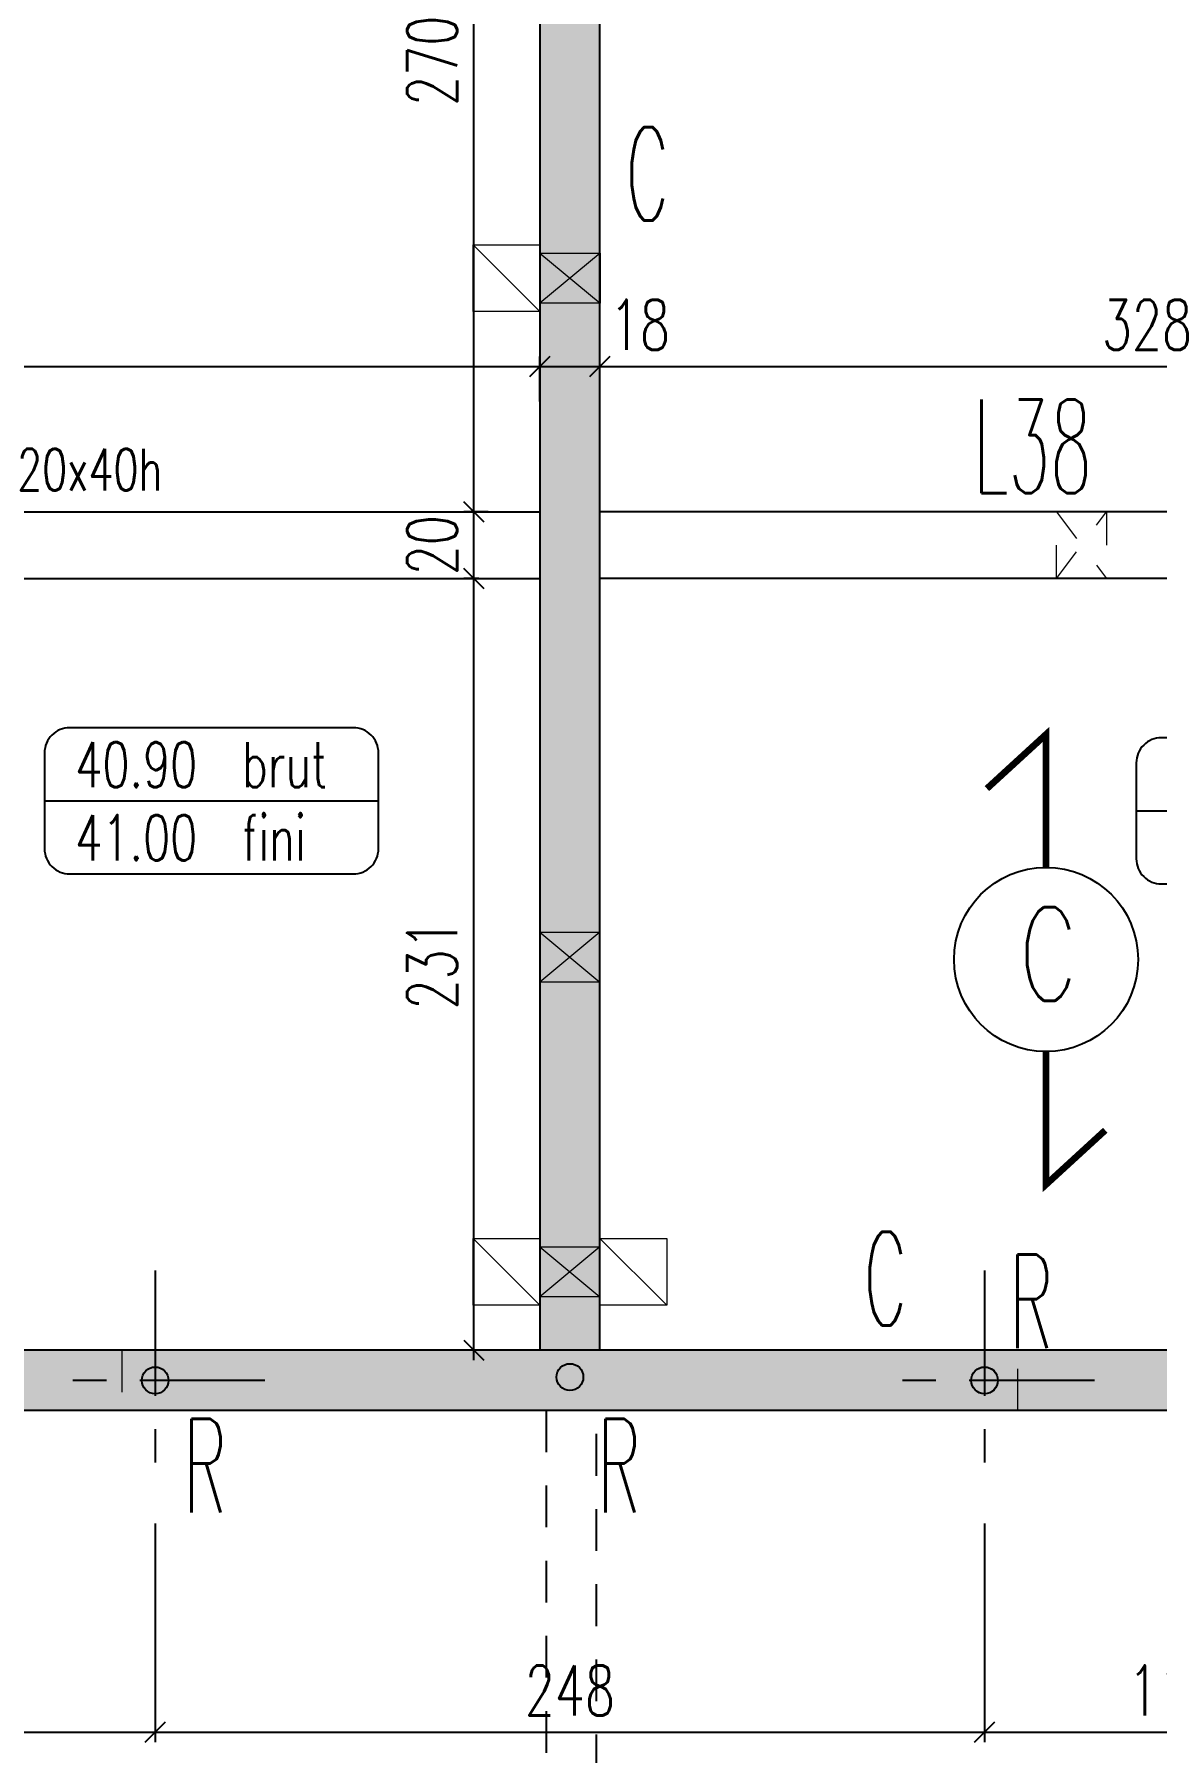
# Model space of a CAD drawing. Extents: x 308 to 787, y -199 to -146.
# Drawn here: x 416.85 to 420.21, y -185.32 to -180.18 of the extents above; entities that cross this region are included whole.
import ezdxf
from ezdxf.enums import TextEntityAlignment as Align

# ---------------------------------------------------------------- set-up
doc = ezdxf.new("R2010")
doc.units = 0
doc.header["$LTSCALE"] = 0.5
doc.header["$MEASUREMENT"] = 0
for name, pattern in [('AXES2', [1.125, 0.75, -0.125, 0.125, -0.125]), ('CACHE', [0.375, 0.25, -0.125]), ('DISCONTINU2', [0.375, 0.25, -0.125])]:
    doc.linetypes.add(name, pattern=pattern)
doc.layers.get('DEFPOINTS').update_dxf_attribs({"linetype": 'CONTINUOUS'})
doc.layers.add('00 - RESERVATIONS SPEC Plombier', color=90, linetype='CONTINUOUS', lineweight=20)
for name, color, linetype in [('1_AJSA_vue2', 13, 'CONTINUOUS'), ('AXES', 6, 'AXES2'), ('COTATION', 7, 'CONTINUOUS'), ('HABILLAGE', 7, 'CONTINUOUS'), ('MURS', 3, 'CONTINUOUS'), ('PLANCHER', 7, 'CONTINUOUS'), ('POCHAGE', 254, 'CONTINUOUS'), ('POUTRES', 2, 'CONTINUOUS'), ('RAID', 1, 'CONTINUOUS'), ('RDC', 7, 'DISCONTINU2'), ('REPERAGE', 4, 'CONTINUOUS'), ('REPERE-CHAI', 4, 'CONTINUOUS'), ('REPERE-POUT', 4, 'CONTINUOUS'), ('REPERE-RAID', 4, 'CONTINUOUS')]:
    doc.layers.add(name, color=color, linetype=linetype)
doc.styles.add('ROMANS8', font='romans.shx', dxfattribs={"width": 0.7})
doc.styles.get("Standard").update_dxf_attribs({"font": 'txt.shx'})
doc.dimstyles.new('COT50 cm', dxfattribs={"dimtxt": 0.15, "dimasz": 0.06, "dimexe": 0.03, "dimexo": 0.1, "dimgap": 0.05, "dimtad": 1, "dimdec": 0, "dimlfac": 100, "dimzin": 0, "dimdsep": 46, "dimtxsty": 'ROMANS8', "dimblk1": 'OBLIQUE', "dimblk2": 'OBLIQUE', "dimsah": 1, "dimcen": 0.03, "dimdle": 0.03, "dimclrt": 1, "dimadec": 0, "dimazin": 0, "dimtfac": 1, "dimtdec": 0, "dimtmove": 0, "dimatfit": 3, "dimfxl": 0, "dimtolj": 1, "dimtzin": 0, "dimlwd": -1, "dimlwe": -1, "dimarcsym": 0})

# ---------------------------------------------------------------- blocks, each defined once
blk = doc.blocks.new('139')
at = {"layer": 'HABILLAGE', "color": 7}
blk.add_line((-0.6648, 0), (0.6648, 0), dxfattribs=at)
at = {"layer": 'HABILLAGE'}
blk.add_lwpolyline([(-0.5648, -0.291), (0.5648, -0.291, 0.414214), (0.6648, -0.191), (0.6648, 0.191, 0.414214), (0.5648, 0.291), (-0.5648, 0.291, 0.414214), (-0.6648, 0.191), (-0.6648, -0.191, 0.414214)], format="xyb", close=True, dxfattribs=at)
at = {"layer": 'HABILLAGE', "color": 1, "width": 0.7}
for s, p in [('brut', (0.1215, 0.054)), ('fini', (0.1215, -0.237))]:
    blk.add_text(s, height=0.18, dxfattribs=at).set_placement(p)
for tag, p in [('NIVBRUT', (-0.5425, 0.054)), ('NIVFINI', (-0.5425, -0.237))]:
    blk.add_attdef(tag, p, '', height=0.18, dxfattribs=at)
blk = doc.blocks.new('_Oblique')
at = {"layer": 'COTATION', "color": 0, "lineweight": -2}
blk.add_line((-0.5, -0.5), (0.5, 0.5), dxfattribs=at)
blk = doc.blocks.new('*D449')
at = {"layer": 'COTATION', "color": 0, "transparency": 16777216}
for p, q in [((418.1838, -181.8063), (418.1386, -181.8063)), ((418.1686, -184.1462), (418.1686, -181.7763)), ((418.1838, -184.1162), (418.1386, -184.1162))]:
    blk.add_line(p, q, dxfattribs=at)
at = {"layer": 'DEFPOINTS', "color": 0, "transparency": 16777216}
for p in [(418.1686, -181.8063), (418.2838, -181.8063), (418.2838, -184.1162)]:
    blk.add_point(p, dxfattribs=at)
at = {"layer": 'COTATION', "color": 0, "transparency": 16777216, "xscale": 0.06, "yscale": 0.06, "zscale": 0.06}
for p, rotation in [((418.1686, -181.8063), 90), ((418.1686, -184.1162), 270)]:
    blk.add_blockref('_Oblique', p, dxfattribs=dict(at, rotation=rotation))
at = {"layer": 'COTATION', "color": 1, "transparency": 16777216, "insert": (418.0436, -182.9612), "char_height": 0.15, "attachment_point": 5, "rotation": 90, "style": 'ROMANS8'}
blk.add_mtext('\\A1;231', dxfattribs=at)
blk = doc.blocks.new('*D450')
at = {"layer": 'COTATION', "color": 0, "transparency": 16777216}
for p, q in [((418.2116, -181.6063), (418.1386, -181.6063)), ((418.1686, -181.8363), (418.1686, -181.5763)), ((418.1838, -181.8063), (418.1386, -181.8063))]:
    blk.add_line(p, q, dxfattribs=at)
at = {"layer": 'DEFPOINTS', "color": 0, "transparency": 16777216}
for p in [(418.1686, -181.6063), (418.3116, -181.6063), (418.2838, -181.8063)]:
    blk.add_point(p, dxfattribs=at)
at = {"layer": 'COTATION', "color": 0, "transparency": 16777216, "xscale": 0.06, "yscale": 0.06, "zscale": 0.06}
for p, rotation in [((418.1686, -181.6063), 90), ((418.1686, -181.8063), 270)]:
    blk.add_blockref('_Oblique', p, dxfattribs=dict(at, rotation=rotation))
at = {"layer": 'COTATION', "color": 1, "transparency": 16777216, "insert": (418.0436, -181.7063), "char_height": 0.15, "attachment_point": 5, "rotation": 90, "style": 'ROMANS8'}
blk.add_mtext('\\A1;20', dxfattribs=at)
blk = doc.blocks.new('*D451')
at = {"layer": 'COTATION', "color": 0, "transparency": 16777216}
for p, q in [((418.1686, -181.6363), (418.1686, -178.8762)), ((418.2666, -178.9062), (418.1386, -178.9062)), ((418.2116, -181.6063), (418.1386, -181.6063))]:
    blk.add_line(p, q, dxfattribs=at)
at = {"layer": 'DEFPOINTS', "color": 0, "transparency": 16777216}
for p in [(418.1686, -178.9062), (418.3666, -178.9062), (418.3116, -181.6063)]:
    blk.add_point(p, dxfattribs=at)
at = {"layer": 'COTATION', "color": 0, "transparency": 16777216, "xscale": 0.06, "yscale": 0.06, "zscale": 0.06}
for p, rotation in [((418.1686, -178.9062), 90), ((418.1686, -181.6063), 270)]:
    blk.add_blockref('_Oblique', p, dxfattribs=dict(at, rotation=rotation))
at = {"layer": 'COTATION', "color": 1, "transparency": 16777216, "insert": (418.0436, -180.2563), "char_height": 0.15, "attachment_point": 5, "rotation": 90, "style": 'ROMANS8'}
blk.add_mtext('\\A1;270', dxfattribs=at)
blk = doc.blocks.new('*D659')
at = {"layer": 'COTATION', "color": 0, "transparency": 16777216}
for p, q in [((416.0846, -184.6351), (416.0846, -185.2895)), ((417.2143, -184.6351), (417.2143, -185.2895)), ((416.0546, -185.2595), (417.2443, -185.2595))]:
    blk.add_line(p, q, dxfattribs=at)
at = {"layer": 'DEFPOINTS', "color": 0, "transparency": 16777216}
for p in [(416.0846, -184.5351), (417.2143, -184.5351), (417.2143, -185.2595)]:
    blk.add_point(p, dxfattribs=at)
at = {"layer": 'COTATION', "color": 0, "transparency": 16777216, "xscale": 0.06, "yscale": 0.06, "zscale": 0.06, "rotation": 180}
blk.add_blockref('_Oblique', (416.0846, -185.2595), dxfattribs=at)
at = {"layer": 'COTATION', "color": 0, "transparency": 16777216, "xscale": 0.06, "yscale": 0.06, "zscale": 0.06}
blk.add_blockref('_Oblique', (417.2143, -185.2595), dxfattribs=at)
at = {"layer": 'COTATION', "color": 1, "transparency": 16777216, "insert": (416.6495, -185.1345), "char_height": 0.15, "attachment_point": 5, "style": 'ROMANS8'}
blk.add_mtext('\\A1;113', dxfattribs=at)
blk = doc.blocks.new('*D660')
at = {"layer": 'COTATION', "color": 0, "transparency": 16777216}
for p, q in [((417.2143, -184.6351), (417.2143, -185.2895)), ((419.6981, -184.6351), (419.6981, -185.2895)), ((417.1843, -185.2595), (419.7281, -185.2595))]:
    blk.add_line(p, q, dxfattribs=at)
at = {"layer": 'DEFPOINTS', "color": 0, "transparency": 16777216}
for p in [(417.2143, -184.5351), (419.6981, -184.5351), (419.6981, -185.2595)]:
    blk.add_point(p, dxfattribs=at)
at = {"layer": 'COTATION', "color": 0, "transparency": 16777216, "xscale": 0.06, "yscale": 0.06, "zscale": 0.06, "rotation": 180}
blk.add_blockref('_Oblique', (417.2143, -185.2595), dxfattribs=at)
at = {"layer": 'COTATION', "color": 0, "transparency": 16777216, "xscale": 0.06, "yscale": 0.06, "zscale": 0.06}
blk.add_blockref('_Oblique', (419.6981, -185.2595), dxfattribs=at)
at = {"layer": 'COTATION', "color": 1, "transparency": 16777216, "insert": (418.4562, -185.1345), "char_height": 0.15, "attachment_point": 5, "style": 'ROMANS8'}
blk.add_mtext('\\A1;248', dxfattribs=at)
blk = doc.blocks.new('*D661')
at = {"layer": 'COTATION', "color": 0, "transparency": 16777216}
for p, q in [((419.6981, -184.6351), (419.6981, -185.2895)), ((420.8284, -184.6351), (420.8284, -185.2895)), ((419.6681, -185.2595), (420.8584, -185.2595))]:
    blk.add_line(p, q, dxfattribs=at)
at = {"layer": 'DEFPOINTS', "color": 0, "transparency": 16777216}
for p in [(419.6981, -184.5351), (420.8284, -184.5351), (420.8284, -185.2595)]:
    blk.add_point(p, dxfattribs=at)
at = {"layer": 'COTATION', "color": 0, "transparency": 16777216, "xscale": 0.06, "yscale": 0.06, "zscale": 0.06, "rotation": 180}
blk.add_blockref('_Oblique', (419.6981, -185.2595), dxfattribs=at)
at = {"layer": 'COTATION', "color": 0, "transparency": 16777216, "xscale": 0.06, "yscale": 0.06, "zscale": 0.06}
blk.add_blockref('_Oblique', (420.8284, -185.2595), dxfattribs=at)
at = {"layer": 'COTATION', "color": 1, "transparency": 16777216, "insert": (420.2633, -185.1345), "char_height": 0.15, "attachment_point": 5, "style": 'ROMANS8'}
blk.add_mtext('\\A1;113', dxfattribs=at)
blk = doc.blocks.new('*D669')
at = {"layer": 'COTATION', "color": 0, "transparency": 16777216}
for p, q in [((414.9999, -181.3171), (414.9999, -181.1417)), ((418.3663, -181.2756), (418.3663, -181.1417)), ((414.9699, -181.1717), (418.3963, -181.1717))]:
    blk.add_line(p, q, dxfattribs=at)
at = {"layer": 'DEFPOINTS', "color": 0, "transparency": 16777216}
for p in [(418.3663, -181.1717), (418.3663, -181.3756), (414.9999, -181.4171)]:
    blk.add_point(p, dxfattribs=at)
at = {"layer": 'COTATION', "color": 0, "transparency": 16777216, "xscale": 0.06, "yscale": 0.06, "zscale": 0.06, "rotation": 180}
blk.add_blockref('_Oblique', (414.9999, -181.1717), dxfattribs=at)
at = {"layer": 'COTATION', "color": 0, "transparency": 16777216, "xscale": 0.06, "yscale": 0.06, "zscale": 0.06}
blk.add_blockref('_Oblique', (418.3663, -181.1717), dxfattribs=at)
at = {"layer": 'COTATION', "color": 1, "transparency": 16777216, "insert": (416.6831, -181.0467), "char_height": 0.15, "attachment_point": 5, "style": 'ROMANS8'}
blk.add_mtext('\\A1;337', dxfattribs=at)
blk = doc.blocks.new('*D670')
at = {"layer": 'COTATION', "color": 0, "transparency": 16777216}
for p, q in [((418.3663, -181.2756), (418.3663, -181.1417)), ((418.5463, -181.2756), (418.5463, -181.1417)), ((418.3363, -181.1717), (418.5763, -181.1717))]:
    blk.add_line(p, q, dxfattribs=at)
at = {"layer": 'DEFPOINTS', "color": 0, "transparency": 16777216}
for p in [(418.5463, -181.1717), (418.3663, -181.3756), (418.5463, -181.3756)]:
    blk.add_point(p, dxfattribs=at)
at = {"layer": 'COTATION', "color": 0, "transparency": 16777216, "xscale": 0.06, "yscale": 0.06, "zscale": 0.06, "rotation": 180}
blk.add_blockref('_Oblique', (418.3663, -181.1717), dxfattribs=at)
at = {"layer": 'COTATION', "color": 0, "transparency": 16777216, "xscale": 0.06, "yscale": 0.06, "zscale": 0.06}
blk.add_blockref('_Oblique', (418.5463, -181.1717), dxfattribs=at)
at = {"layer": 'COTATION', "color": 1, "transparency": 16777216, "insert": (418.666, -181.0467), "char_height": 0.15, "attachment_point": 5, "style": 'ROMANS8'}
blk.add_mtext('\\A1;18', dxfattribs=at)
blk = doc.blocks.new('*D671')
at = {"layer": 'COTATION', "color": 0, "transparency": 16777216}
for p, q in [((418.5463, -181.2756), (418.5463, -181.1417)), ((421.8232, -181.5063), (421.8232, -181.1417)), ((418.5163, -181.1717), (421.8532, -181.1717))]:
    blk.add_line(p, q, dxfattribs=at)
at = {"layer": 'DEFPOINTS', "color": 0, "transparency": 16777216}
for p in [(421.8232, -181.1717), (418.5463, -181.3756), (421.8232, -181.6063)]:
    blk.add_point(p, dxfattribs=at)
at = {"layer": 'COTATION', "color": 0, "transparency": 16777216, "xscale": 0.06, "yscale": 0.06, "zscale": 0.06, "rotation": 180}
blk.add_blockref('_Oblique', (418.5463, -181.1717), dxfattribs=at)
at = {"layer": 'COTATION', "color": 0, "transparency": 16777216, "xscale": 0.06, "yscale": 0.06, "zscale": 0.06}
blk.add_blockref('_Oblique', (421.8232, -181.1717), dxfattribs=at)
at = {"layer": 'COTATION', "color": 1, "transparency": 16777216, "insert": (420.1847, -181.0467), "char_height": 0.15, "attachment_point": 5, "style": 'ROMANS8'}
blk.add_mtext('\\A1;328', dxfattribs=at)
blk = doc.blocks.new('A$C6B096A38')
at = {"layer": 'POCHAGE'}
h = blk.add_hatch(dxfattribs=at)
h.set_pattern_fill('AR-SAND', color=0, scale=0.07)
h.set_pattern_definition([(37.5, (-513.79323, 160.44126), (-0.004409535, 0.134877664), [0, -0.1064, 0, -0.119, 0, -0.11375]), (7.5, (-513.79323, 160.44126), (0.12388437, 0.197550225), [0, -0.0574, 0, -0.0959, 0, -0.03675]), (327.5, (-513.87933, 160.44126), (0.21798993, 0.000396134), [0, -0.035, 0, -0.126, 0, -0.1645]), (317.5, (-513.87933, 160.44126), (0.21042886, 0.06143729), [0, -0.0175, 0, -0.0826, 0, -0.0945])])
h.paths.add_polyline_path([(73.7023, -23.675), (72.4505, -23.675), (72.4504, -17.465), (72.2704, -17.465), (72.2704, -23.675), (71.0185, -23.675), (71.0185, -23.855), (73.7023, -23.855)])
at = {"layer": 'AXES', "color": 1}
for p, q in [((71.1184, -23.4361), (71.1184, -24.0939)), ((73.6023, -23.4361), (73.6023, -24.0939)), ((71.4473, -23.765), (70.7896, -23.765)), ((73.9311, -23.765), (73.2734, -23.765))]:
    blk.add_line(p, q, dxfattribs=at)
at = {"layer": 'RAID'}
for centre in [(71.1184, -23.765), (73.6023, -23.765)]:
    blk.add_circle(centre, 0.04, dxfattribs=at)
at = {"layer": 'RDC', "linetype": 'CACHE', "lineweight": 15}
blk.add_lwpolyline([(72.2704, -23.675), (71.0185, -23.675), (71.0185, -23.855), (73.7023, -23.855), (73.7023, -23.675), (72.4505, -23.675), (72.4504, -17.465), (72.2704, -17.465)], close=True, dxfattribs=at)

msp = doc.modelspace()

# ---------------------------------------------------------------- hatches: boundary and pattern name
at = {"layer": 'POCHAGE'}
h = msp.add_hatch(color=256, dxfattribs=at)
h.dxf.hatch_style = 1
h.paths.add_polyline_path([(418.5465, -178.9062), (418.3665, -178.9062), (418.3665, -184.1162), (418.5465, -184.1162)])
h = msp.add_hatch(color=256, dxfattribs=at)
h.dxf.hatch_style = 1
h.paths.add_polyline_path([(414.9099, -184.1162), (411.2099, -184.1162), (411.2099, -184.2962), (414.9099, -184.2962), (425.7068, -184.2963), (425.7068, -184.1163), (415.0899, -184.1162), (415.0899, -181.6063), (411.0899, -181.6063), (411.0899, -181.7863), (414.9099, -181.7863)])
h.paths.add_polyline_path([(415.0399, -183.9513, -1), (414.9599, -183.9513, -1)], flags=16)
h.paths.add_polyline_path([(415.0399, -184.2063, -1), (414.9599, -184.2063, -1)], flags=16)
h.paths.add_polyline_path([(414.9597, -181.9213, -1), (415.0397, -181.9213, -1)], flags=16)
h.paths.add_polyline_path([(414.9599, -181.6963, -1), (415.0399, -181.6963, -1)], flags=16)
h.paths.add_polyline_path([(414.4815, -181.6963, -1), (414.5615, -181.6963, -1)], flags=16)
h.paths.add_polyline_path([(416.1246, -184.2062, -1), (416.0446, -184.2062, -1)], flags=16)
h.paths.add_polyline_path([(417.2543, -184.2063, -1), (417.1743, -184.2063, -1)], flags=16)
h.paths.add_polyline_path([(412.4515, -181.6963, -1), (412.5315, -181.6963, -1)], flags=16)
h.paths.add_polyline_path([(418.4965, -184.1963, -1), (418.4165, -184.1963, -1)], flags=16)
h.paths.add_polyline_path([(419.7381, -184.2063, -1), (419.6581, -184.2063, -1)], flags=16)
h.paths.add_polyline_path([(420.8684, -184.2063, -1), (420.7884, -184.2063, -1)], flags=16)
h.paths.add_polyline_path([(421.9537, -184.2063, -1), (421.8737, -184.2063, -1)], flags=16)
at = {"layer": 'RAID'}
for points in [[(417.2543, -184.2063, 1), (417.1743, -184.2063, 1)], [(418.4965, -184.1963, 1), (418.4165, -184.1963, 1)], [(419.7381, -184.2063, 1), (419.6581, -184.2063, 1)]]:
    msp.add_hatch(color=256, dxfattribs=at).paths.add_polyline_path(points)

# ---------------------------------------------------------------- linework, layer by layer
at = {"layer": '00 - RESERVATIONS SPEC Plombier', "color": 100}
for p, q in [((418.1665, -180.8068), (418.3665, -181.0068)), ((418.3665, -180.8317), (418.5467, -180.9817)), ((418.5467, -180.8317), (418.3665, -180.9817)), ((418.3665, -182.8647), (418.5465, -183.0147)), ((418.5465, -182.8647), (418.3665, -183.0147)), ((418.1665, -183.7814), (418.3665, -183.9814)), ((418.3665, -183.8063), (418.5464, -183.9563)), ((418.5464, -183.8063), (418.3665, -183.9563)), ((418.5465, -183.7814), (418.7465, -183.9814))]:
    msp.add_line(p, q, dxfattribs=at)
at = {"layer": '00 - RESERVATIONS SPEC Plombier', "color": 100, "linetype": 'DISCONTINU2', "ltscale": 0.5}
for p, q in [((419.9133, -181.8063), (420.0633, -181.6063)), ((419.9133, -181.6063), (420.0633, -181.8063))]:
    msp.add_line(p, q, dxfattribs=at)
at = {"layer": '00 - RESERVATIONS SPEC Plombier', "color": 100}
for points in [[(418.1665, -180.8068), (418.3665, -180.8068), (418.3665, -181.0068), (418.1665, -181.0068)], [(418.3665, -180.8317), (418.5467, -180.8317), (418.5467, -180.9817), (418.3665, -180.9817)], [(418.3665, -182.8647), (418.5465, -182.8647), (418.5465, -183.0147), (418.3665, -183.0147)], [(418.1665, -183.7814), (418.3665, -183.7814), (418.3665, -183.9814), (418.1665, -183.9814)], [(418.3665, -183.8063), (418.5464, -183.8063), (418.5464, -183.9563), (418.3665, -183.9563)], [(418.5465, -183.7814), (418.7465, -183.7814), (418.7465, -183.9814), (418.5465, -183.9814)]]:
    msp.add_lwpolyline(points, close=True, dxfattribs=at)
at = {"layer": '00 - RESERVATIONS SPEC Plombier', "color": 100, "linetype": 'DISCONTINU2', "ltscale": 0.5}
msp.add_lwpolyline([(419.9133, -181.8063), (419.9133, -181.6063), (420.0633, -181.6063), (420.0633, -181.8063)], close=True, dxfattribs=at)
at = {"layer": '1_AJSA_vue2', "linetype": 'CACHE'}
for points in [[(425.8065, -181.7862), (425.8111, -187.3864), (418.5357, -187.4166), (418.5357, -184.2962)], [(418.3857, -184.2962), (418.3857, -187.4172), (411.1096, -187.4474), (411.1096, -182.2309)]]:
    msp.add_lwpolyline(points, dxfattribs=at)
at = {"layer": 'MURS'}
for p, q in [((425.8268, -184.1163), (415.0899, -184.1162)), ((426.0068, -184.2963), (414.9099, -184.2962))]:
    msp.add_line(p, q, dxfattribs=at)
msp.add_lwpolyline([(418.5465, -184.1162), (418.5465, -177.9063), (418.3665, -177.9063), (418.3665, -184.1162)], dxfattribs=at)
at = {"layer": 'PLANCHER', "color": 1, "const_width": 0.02}
for points in [[(419.8824, -182.6706), (419.8824, -182.2725), (419.7053, -182.4348)], [(419.8824, -183.2219), (419.8824, -183.62), (420.0596, -183.4577)]]:
    msp.add_lwpolyline(points, dxfattribs=at)
at = {"layer": 'PLANCHER', "color": 1}
msp.add_circle((419.8824, -182.9463), 0.2757, dxfattribs=at)
at = {"layer": 'POUTRES'}
for p, q in [((415.0899, -181.6063), (418.3665, -181.6063)), ((421.8234, -181.6063), (418.5465, -181.6063)), ((415.0899, -181.8063), (418.3665, -181.8063)), ((421.8234, -181.8063), (418.5465, -181.8063))]:
    msp.add_line(p, q, dxfattribs=at)
at = {"layer": 'RAID'}
for centre in [(417.2143, -184.2063), (418.4565, -184.1963), (419.6981, -184.2063)]:
    msp.add_circle(centre, 0.04, dxfattribs=at)

# ---------------------------------------------------------------- block references
at = {"layer": 'HABILLAGE', "color": 1, "xscale": 0.7521624, "yscale": 0.7521624, "zscale": 0.7521624}
for p in [(417.3831, -182.4714), (420.6527, -182.5014)]:
    msp.add_blockref('139', p, dxfattribs=at).add_auto_attribs({'NIVBRUT': '40.90', 'NIVFINI': '41.00'})
at = {"layer": 'RDC'}
msp.add_blockref('A$C6B096A38', (346.0959, -160.4413), dxfattribs=at)

# ---------------------------------------------------------------- texts
at = {"layer": 'PLANCHER', "color": 1, "width": 0.7}
msp.add_text('C', height=0.28, dxfattribs=at).set_placement((419.8888, -182.9298), align=Align.MIDDLE)
at = {"layer": 'REPERAGE', "color": 1, "style": 'ROMANS8', "width": 0.7}
msp.add_text(' 20x40h', height=0.125, dxfattribs=at).set_placement((416.741, -181.5424))
at = {"layer": 'REPERE-CHAI', "color": 4, "width": 0.519}
for p in [(418.6231, -180.7347), (419.3357, -184.0416)]:
    msp.add_text('C', height=0.28, dxfattribs=at).set_placement(p)
at = {"layer": 'REPERE-POUT', "width": 0.519}
msp.add_text('L38', height=0.28, dxfattribs=at).set_placement((419.6642, -181.5501))
at = {"layer": 'REPERE-RAID', "color": 4, "width": 0.519}
for p in [(419.7724, -184.1099), (417.2983, -184.6018), (418.5376, -184.6018)]:
    msp.add_text('R', height=0.28, dxfattribs=at).set_placement(p)

# ---------------------------------------------------------------- dimensions: what is measured, and where the dimension line sits
at = {"layer": 'COTATION'}
dim = msp.add_linear_dim(base=(418.1686, -178.9062), p1=(418.3116, -181.6063), p2=(418.3666, -178.9062), angle=90, dimstyle='COT50 cm', override={"dimtmove": 1}, dxfattribs=at)
dim.commit()
dim.dimension.update_dxf_attribs({"geometry": '*D451', "text_midpoint": (418.0436, -180.2563)})
for base, p1, p2, picture, middle in [((418.3663, -181.1717), (414.9999, -181.4171), (418.3663, -181.3756), '*D669', (416.6831, -181.0467)), ((421.8232, -181.1717), (418.5463, -181.3756), (421.8232, -181.6063), '*D671', (420.1847, -181.0467)), ((417.2143, -185.2595), (416.0846, -184.5351), (417.2143, -184.5351), '*D659', (416.6495, -185.1345)), ((419.6981, -185.2595), (417.2143, -184.5351), (419.6981, -184.5351), '*D660', (418.4562, -185.1345)), ((420.8284, -185.2595), (419.6981, -184.5351), (420.8284, -184.5351), '*D661', (420.2633, -185.1345))]:
    dim = msp.add_linear_dim(base=base, p1=p1, p2=p2, dimstyle='COT50 cm', override={"dimtmove": 1}, dxfattribs=at)
    dim.commit()
    dim.dimension.update_dxf_attribs({"geometry": picture, "text_midpoint": middle})
dim = msp.add_linear_dim(base=(418.5463, -181.1717), p1=(418.3663, -181.3756), p2=(418.5463, -181.3756), dimstyle='COT50 cm', override={"dimtmove": 1}, dxfattribs=at)
dim.commit()
dim.dimension.update_dxf_attribs({"geometry": '*D670', "text_midpoint": (418.666, -181.1717), "dimtype": 160})
dim = msp.add_linear_dim(base=(418.1686, -181.6063), p1=(418.2838, -181.8063), p2=(418.3116, -181.6063), angle=90, dimstyle='COT50 cm', override={"dimtmove": 1}, dxfattribs=at)
dim.commit()
dim.dimension.update_dxf_attribs({"geometry": '*D450', "text_midpoint": (418.1686, -181.7063), "dimtype": 160})
dim = msp.add_linear_dim(base=(418.1686, -181.8063), p1=(418.2838, -184.1162), p2=(418.2838, -181.8063), angle=90, dimstyle='COT50 cm', dxfattribs=at)
dim.commit()
dim.dimension.update_dxf_attribs({"geometry": '*D449', "text_midpoint": (418.0436, -182.9612)})

doc.saveas('drawing.dxf')
